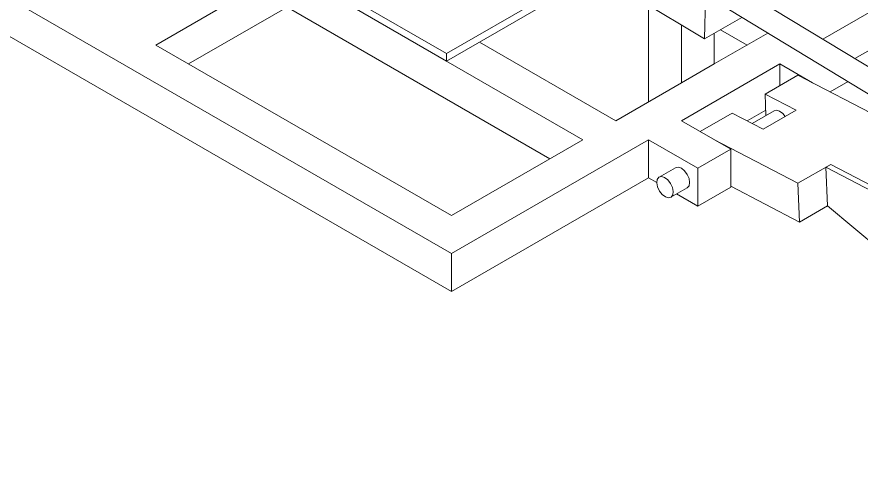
# Model space of a CAD drawing. Header units: millimetres. Extents: x 0 to 1189, y 0 to 841.
# Drawn here: x 278.9 to 315.24, y 657.66 to 677.05 of the extents above; entities that cross this region are included whole.
import ezdxf

# ---------------------------------------------------------------- set-up
doc = ezdxf.new("R2010")
doc.units = ezdxf.units.MM

msp = doc.modelspace()

# ---------------------------------------------------------------- linework, layer by layer
at = {"color": 7, "linetype": 'Continuous', "lineweight": 15}
for p, q in [((297.605, 666.86), (271.838, 681.735)), ((297.394, 675.472), (307.294, 681.187)), ((313.594, 676.09), (321.647, 680.739)), ((297.605, 665.227), (271.838, 680.102)), ((297.394, 675.146), (305.722, 679.953)), ((284.877, 675.84), (290.534, 679.106)), ((290.534, 679.106), (303.262, 671.758)), ((314.975, 675.254), (321.647, 679.106)), ((308.504, 676.106), (308.555, 678.526)), ((316.248, 674.484), (309.69, 678.453)), ((293.151, 677.922), (297.394, 675.472)), ((308.504, 676.106), (305.677, 677.817)), ((286.292, 675.024), (290.534, 677.473)), ((290.534, 677.473), (301.848, 670.942)), ((293.151, 677.595), (297.394, 675.146)), ((306.091, 673.391), (306.091, 677.567)), ((309.172, 677.597), (315.73, 673.628)), ((310.107, 677.031), (308.504, 676.106)), ((307.505, 674.207), (307.505, 676.711)), ((308.919, 675.024), (311.225, 676.355)), ((308.919, 675.024), (308.919, 676.346)), ((309.188, 676.501), (310.333, 675.84)), ((298.808, 675.962), (304.676, 672.575)), ((297.605, 668.493), (284.877, 675.84)), ((297.394, 675.472), (297.394, 675.146)), ((307.505, 674.207), (308.919, 675.024)), ((307.505, 672.575), (311.748, 675.024)), ((311.748, 675.024), (313.145, 674.217)), ((311.748, 675.024), (311.748, 674.095)), ((311.107, 673.726), (312.521, 674.542)), ((312.521, 674.542), (316.269, 672.589)), ((304.676, 672.575), (307.505, 674.207)), ((313.906, 673.821), (314.677, 674.266)), ((311.107, 673.726), (312.441, 673.03)), ((311.107, 673.726), (311.145, 672.804)), ((310.334, 672.575), (311.135, 673.037)), ((311.498, 673.008), (310.552, 672.462)), ((312.441, 673.03), (311.027, 672.214)), ((309.693, 672.909), (308.309, 672.11)), ((309.693, 672.909), (311.027, 672.214)), ((307.505, 672.575), (309.626, 671.35)), ((297.605, 668.493), (303.262, 671.758)), ((297.605, 666.86), (306.091, 671.758)), ((306.091, 671.758), (308.212, 670.534)), ((306.091, 671.758), (306.091, 670.125)), ((308.902, 671.768), (312.516, 669.884)), ((309.626, 671.35), (308.212, 670.534)), ((309.626, 671.35), (309.626, 669.717)), ((307.255, 670.558), (306.548, 670.15)), ((308.212, 670.534), (308.212, 668.901)), ((313.931, 670.701), (312.516, 669.884)), ((313.718, 670.578), (313.931, 670.701)), ((313.718, 670.578), (313.787, 668.908)), ((329.256, 662.481), (313.718, 670.578)), ((313.931, 670.701), (329.469, 662.603)), ((297.605, 665.227), (306.091, 670.125)), ((306.091, 670.125), (306.444, 669.921)), ((309.626, 669.756), (312.585, 668.214)), ((312.516, 669.884), (312.585, 668.214)), ((307.048, 669.284), (307.755, 669.692)), ((307.298, 669.428), (308.212, 668.901)), ((309.626, 669.717), (308.212, 668.901)), ((313.787, 668.908), (312.585, 668.214)), ((313.787, 668.908), (327.32, 657.662)), ((297.605, 666.86), (297.605, 665.227))]:
    msp.add_line(p, q, dxfattribs=at)
at = {"color": 7, "linetype": 'Continuous', "lineweight": 15, "flags": 128}
for points in [[(311.498, 673.008), (311.597, 673.031), (311.73, 672.992)], [(311.73, 672.992), (311.867, 672.89), (311.972, 672.76)], [(307.255, 670.558), (307.37, 670.581), (307.505, 670.534), (307.64, 670.424), (307.755, 670.27), (307.832, 670.093), (307.858, 669.921), (307.832, 669.78), (307.755, 669.692), (307.755, 669.692)], [(306.815, 669.299), (306.949, 669.261), (307.06, 669.292), (307.131, 669.387), (307.151, 669.533), (307.117, 669.707), (307.035, 669.882), (306.917, 670.033), (306.781, 670.135), (306.647, 670.173), (306.536, 670.143), (306.465, 670.047), (306.445, 669.901), (306.478, 669.727), (306.56, 669.552), (306.679, 669.402), (306.815, 669.299)]]:
    msp.add_lwpolyline(points, dxfattribs=at)

doc.saveas('drawing.dxf')
